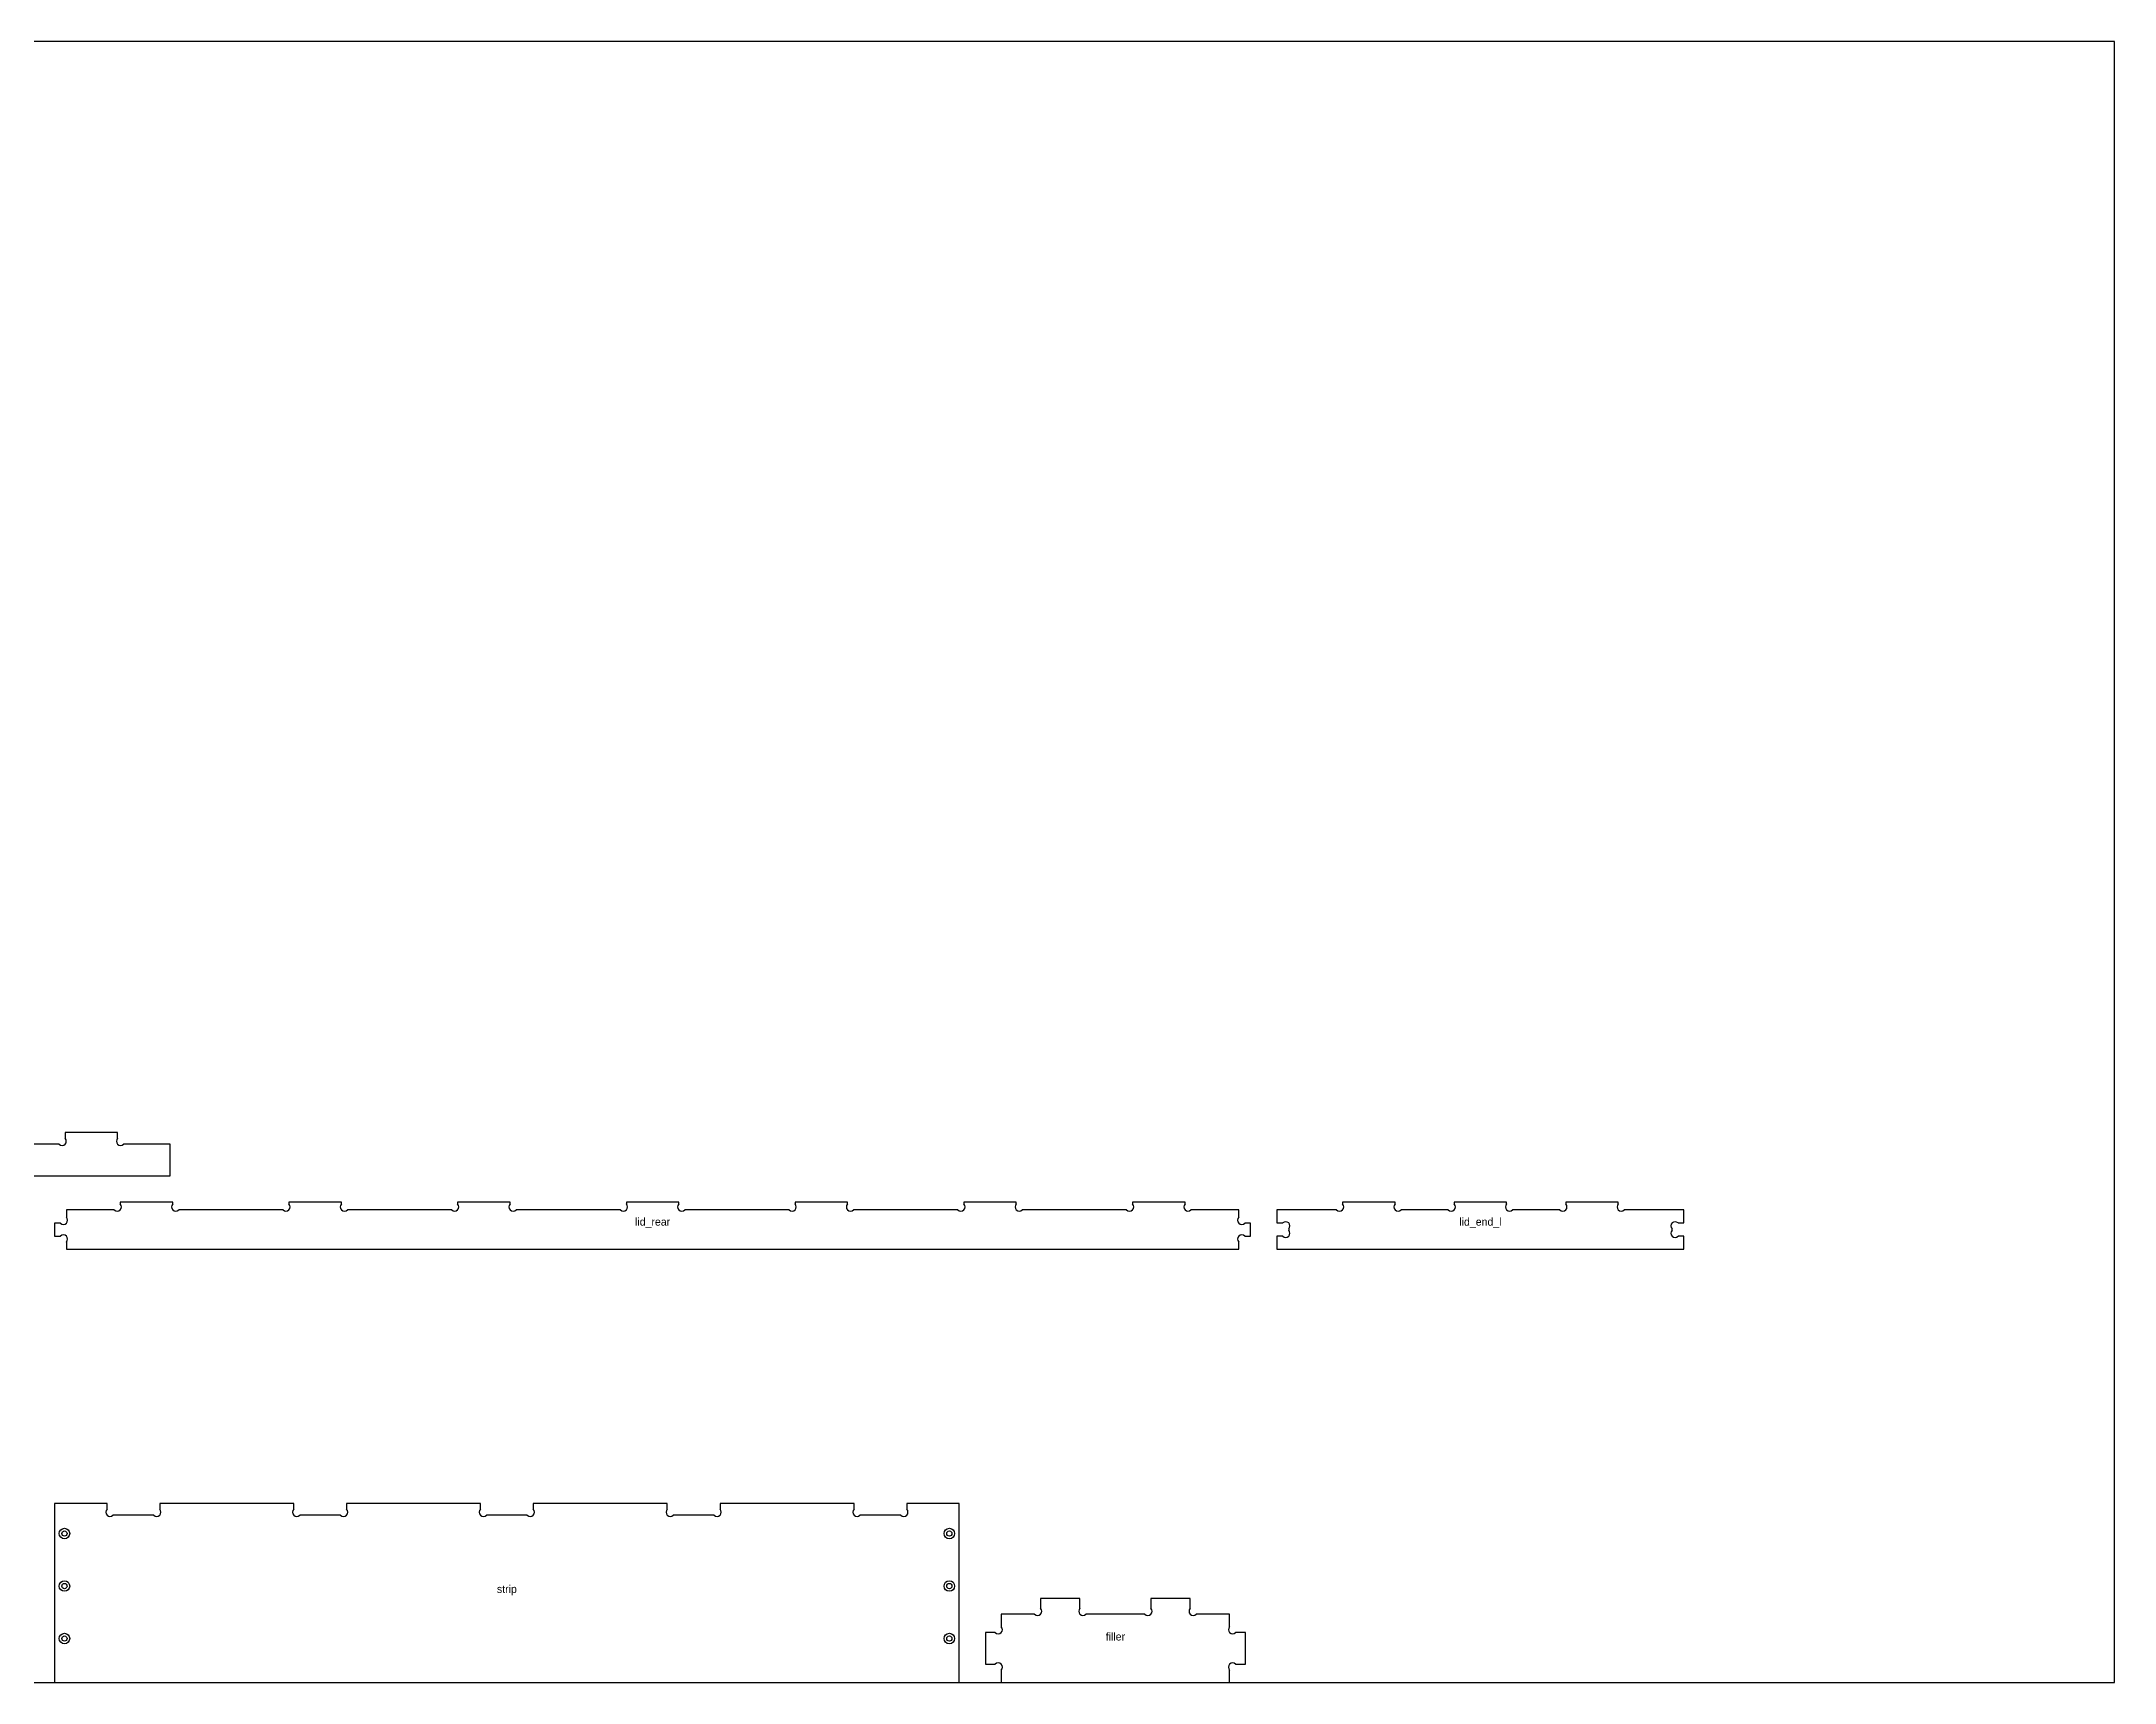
# Model space of a CAD drawing. Header units: millimetres. Extents: x 0 to 2500, y -17 to 1250.
# Drawn here: x 921 to 2500, y 0 to 1250 of the extents above; entities that cross this region are included whole.
import ezdxf
from ezdxf.enums import TextEntityAlignment as Align

# ---------------------------------------------------------------- set-up
doc = ezdxf.new("R2010")
doc.units = ezdxf.units.MM
for name, color, linetype in [('CSK_FRONT', 3, 'CONTINUOUS'), ('DRILL', 5, 'CONTINUOUS'), ('NOTE', 8, 'CONTINUOUS'), ('OUTLINE', 7, 'CONTINUOUS')]:
    doc.layers.add(name, color=color, linetype=linetype)

msp = doc.modelspace()

# ---------------------------------------------------------------- linework, layer by layer
at = {"layer": 'CSK_FRONT'}
for centre in [(938.5, 113.5), (1612.5, 113.5), (938.5, 73.5), (1612.5, 73.5), (938.5, 33.5), (1612.5, 33.5)]:
    msp.add_circle(centre, 4, dxfattribs=at)
at = {"layer": 'DRILL'}
for centre in [(938.5, 113.5), (1612.5, 113.5), (938.5, 73.5), (1612.5, 73.5), (938.5, 33.5), (1612.5, 33.5)]:
    msp.add_circle(centre, 2, dxfattribs=at)
at = {"layer": 'NOTE'}
for p, q in [((2500, 1250), (0, 1250)), ((2500, 0), (2500, 1250)), ((0, 0), (2500, 0))]:
    msp.add_line(p, q, dxfattribs=at)
at = {"layer": 'OUTLINE'}
for p, q in [((979, 419), (939, 419)), ((939, 419), (939, 414.5255)), ((979, 414.5255), (979, 419)), ((934.4745, 410), (841.2755, 410)), ((1019, 410), (983.5255, 410)), ((1019, 386), (1019, 410)), ((330, 386), (1019, 386)), ((1021, 366), (981, 366)), ((981, 366), (981, 364.5255)), ((1021, 364.5255), (1021, 366)), ((1149.5, 366), (1109.5, 366)), ((1109.5, 366), (1109.5, 364.5255)), ((1149.5, 364.5255), (1149.5, 366)), ((1278, 366), (1238, 366)), ((1238, 366), (1238, 364.5255)), ((1278, 364.5255), (1278, 366)), ((1406.5, 366), (1366.5, 366)), ((1366.5, 366), (1366.5, 364.5255)), ((1406.5, 364.5255), (1406.5, 366)), ((1535, 366), (1495, 366)), ((1495, 366), (1495, 364.5255)), ((1535, 364.5255), (1535, 366)), ((1663.5, 366), (1623.5, 366)), ((1623.5, 366), (1623.5, 364.5255)), ((1663.5, 364.5255), (1663.5, 366)), ((1792, 366), (1752, 366)), ((1752, 366), (1752, 364.5255)), ((1792, 364.5255), (1792, 366)), ((1952, 366), (1912, 366)), ((1912, 366), (1912, 364.5255)), ((1952, 364.5255), (1952, 366)), ((2037, 366), (1997, 366)), ((1997, 366), (1997, 364.5255)), ((2037, 364.5255), (2037, 366)), ((2122, 366), (2082, 366)), ((2082, 366), (2082, 364.5255)), ((2122, 364.5255), (2122, 366)), ((935.4745, 349.925), (931, 349.925)), ((931, 349.925), (931, 340.075)), ((976.4745, 360), (940, 360)), ((940, 360), (940, 354.4505)), ((1104.9745, 360), (1025.5255, 360)), ((1233.4745, 360), (1154.0255, 360)), ((1361.9745, 360), (1282.5255, 360)), ((1490.4745, 360), (1411.0255, 360)), ((1618.9745, 360), (1539.5255, 360)), ((1747.4745, 360), (1668.0255, 360)), ((1833, 360), (1796.5255, 360)), ((1833, 354.4505), (1833, 360)), ((1842, 349.925), (1837.5255, 349.925)), ((1842, 340.075), (1842, 349.925)), ((1907.4745, 360), (1862, 360)), ((1862, 360), (1862, 350.075)), ((1862, 350.075), (1866.4745, 350.075)), ((1992.4745, 360), (1956.5255, 360)), ((2077.4745, 360), (2041.5255, 360)), ((2172, 360), (2126.5255, 360)), ((2167.5255, 350.075), (2172, 350.075)), ((2172, 350.075), (2172, 360)), ((931, 340.075), (935.4745, 340.075)), ((940, 335.5495), (940, 330)), ((1833, 330), (1833, 335.5495)), ((1837.5255, 340.075), (1842, 340.075)), ((1866.4745, 339.925), (1862, 339.925)), ((1862, 339.925), (1862, 330)), ((1871, 345.5495), (1871, 344.4505)), ((2163, 344.4505), (2163, 345.5495)), ((2172, 339.925), (2167.5255, 339.925)), ((2172, 330), (2172, 339.925)), ((940, 330), (1833, 330)), ((1862, 330), (2172, 330)), ((970.925, 136.5), (931, 136.5)), ((931, 136.5), (931, 0)), ((970.925, 132.0255), (970.925, 136.5)), ((1006.5495, 127.5), (975.4505, 127.5)), ((1113.175, 136.5), (1011.075, 136.5)), ((1011.075, 136.5), (1011.075, 132.0255)), ((1113.175, 132.0255), (1113.175, 136.5)), ((1148.7995, 127.5), (1117.7005, 127.5)), ((1255.425, 136.5), (1153.325, 136.5)), ((1153.325, 136.5), (1153.325, 132.0255)), ((1255.425, 132.0255), (1255.425, 136.5)), ((1291.0495, 127.5), (1259.9505, 127.5)), ((1397.675, 136.5), (1295.575, 136.5)), ((1295.575, 136.5), (1295.575, 132.0255)), ((1397.675, 132.0255), (1397.675, 136.5)), ((1433.2995, 127.5), (1402.2005, 127.5)), ((1539.925, 136.5), (1437.825, 136.5)), ((1437.825, 136.5), (1437.825, 132.0255)), ((1539.925, 132.0255), (1539.925, 136.5)), ((1575.5495, 127.5), (1544.4505, 127.5)), ((1620, 136.5), (1580.075, 136.5)), ((1580.075, 136.5), (1580.075, 132.0255)), ((1620, 0), (1620, 136.5)), ((1712, 64), (1682, 64)), ((1682, 64), (1682, 56.5255)), ((1712, 56.5255), (1712, 64)), ((1796, 64), (1766, 64)), ((1766, 64), (1766, 56.5255)), ((1796, 56.5255), (1796, 64)), ((1677.4745, 52), (1652, 52)), ((1652, 52), (1652, 42.5255)), ((1761.4745, 52), (1716.5255, 52)), ((1826, 52), (1800.5255, 52)), ((1826, 42.5255), (1826, 52)), ((1647.4745, 38), (1640, 38)), ((1640, 38), (1640, 14)), ((1838, 38), (1830.5255, 38)), ((1838, 14), (1838, 38)), ((931, 0), (1620, 0)), ((1640, 14), (1647.4745, 14)), ((1652, 9.4745), (1652, 0)), ((1652, 0), (1826, 0)), ((1826, 0), (1826, 9.4745)), ((1830.5255, 14), (1838, 14))]:
    msp.add_line(p, q, dxfattribs=at)
for centre, start, end in [((936.7373, 412.2627), 225, 45), ((981.2627, 412.2627), 135, 315), ((978.7373, 362.2627), 225, 45), ((1023.2627, 362.2627), 135, 315), ((1107.2373, 362.2627), 225, 45), ((1151.7627, 362.2627), 135, 315), ((1235.7373, 362.2627), 225, 45), ((1280.2627, 362.2627), 135, 315), ((1364.2373, 362.2627), 225, 45), ((1408.7627, 362.2627), 135, 315), ((1492.7373, 362.2627), 225, 45), ((1537.2627, 362.2627), 135, 315), ((1621.2373, 362.2627), 225, 45), ((1665.7627, 362.2627), 135, 315), ((1749.7373, 362.2627), 225, 45), ((1794.2627, 362.2627), 135, 315), ((1909.7373, 362.2627), 225, 45), ((1954.2627, 362.2627), 135, 315), ((1994.7373, 362.2627), 225, 45), ((2039.2627, 362.2627), 135, 315), ((2079.7373, 362.2627), 225, 45), ((2124.2627, 362.2627), 135, 315), ((937.7373, 352.1877), 225, 45), ((1835.2627, 352.1877), 135, 315), ((1868.7373, 347.8123), 315, 135), ((2165.2627, 347.8123), 45, 225), ((937.7373, 337.8123), 315, 135), ((1835.2627, 337.8123), 45, 225), ((1868.7373, 342.1877), 225, 45), ((2165.2627, 342.1877), 135, 315), ((973.1877, 129.7627), 135, 315), ((1008.8123, 129.7627), 225, 45), ((1115.4377, 129.7627), 135, 315), ((1151.0623, 129.7627), 225, 45), ((1257.6877, 129.7627), 135, 315), ((1293.3123, 129.7627), 225, 45), ((1399.9377, 129.7627), 135, 315), ((1435.5623, 129.7627), 225, 45), ((1542.1877, 129.7627), 135, 315), ((1577.8123, 129.7627), 225, 45), ((1679.7373, 54.2627), 225, 45), ((1714.2627, 54.2627), 135, 315), ((1763.7373, 54.2627), 225, 45), ((1798.2627, 54.2627), 135, 315), ((1649.7373, 40.2627), 225, 45), ((1828.2627, 40.2627), 135, 315), ((1649.7373, 11.7373), 315, 135), ((1828.2627, 11.7373), 45, 225)]:
    msp.add_arc(centre, 3.2, start, end, dxfattribs=at)

# ---------------------------------------------------------------- texts
at = {"layer": 'NOTE'}
for s, p in [('lid_rear', (1386.5, 348)), ('lid_end_l', (2017, 348)), ('strip', (1275.5, 68.25)), ('filler', (1739, 32))]:
    msp.add_text(s, height=6, dxfattribs=at).set_placement(p, align=Align.CENTER)

doc.saveas('drawing.dxf')
